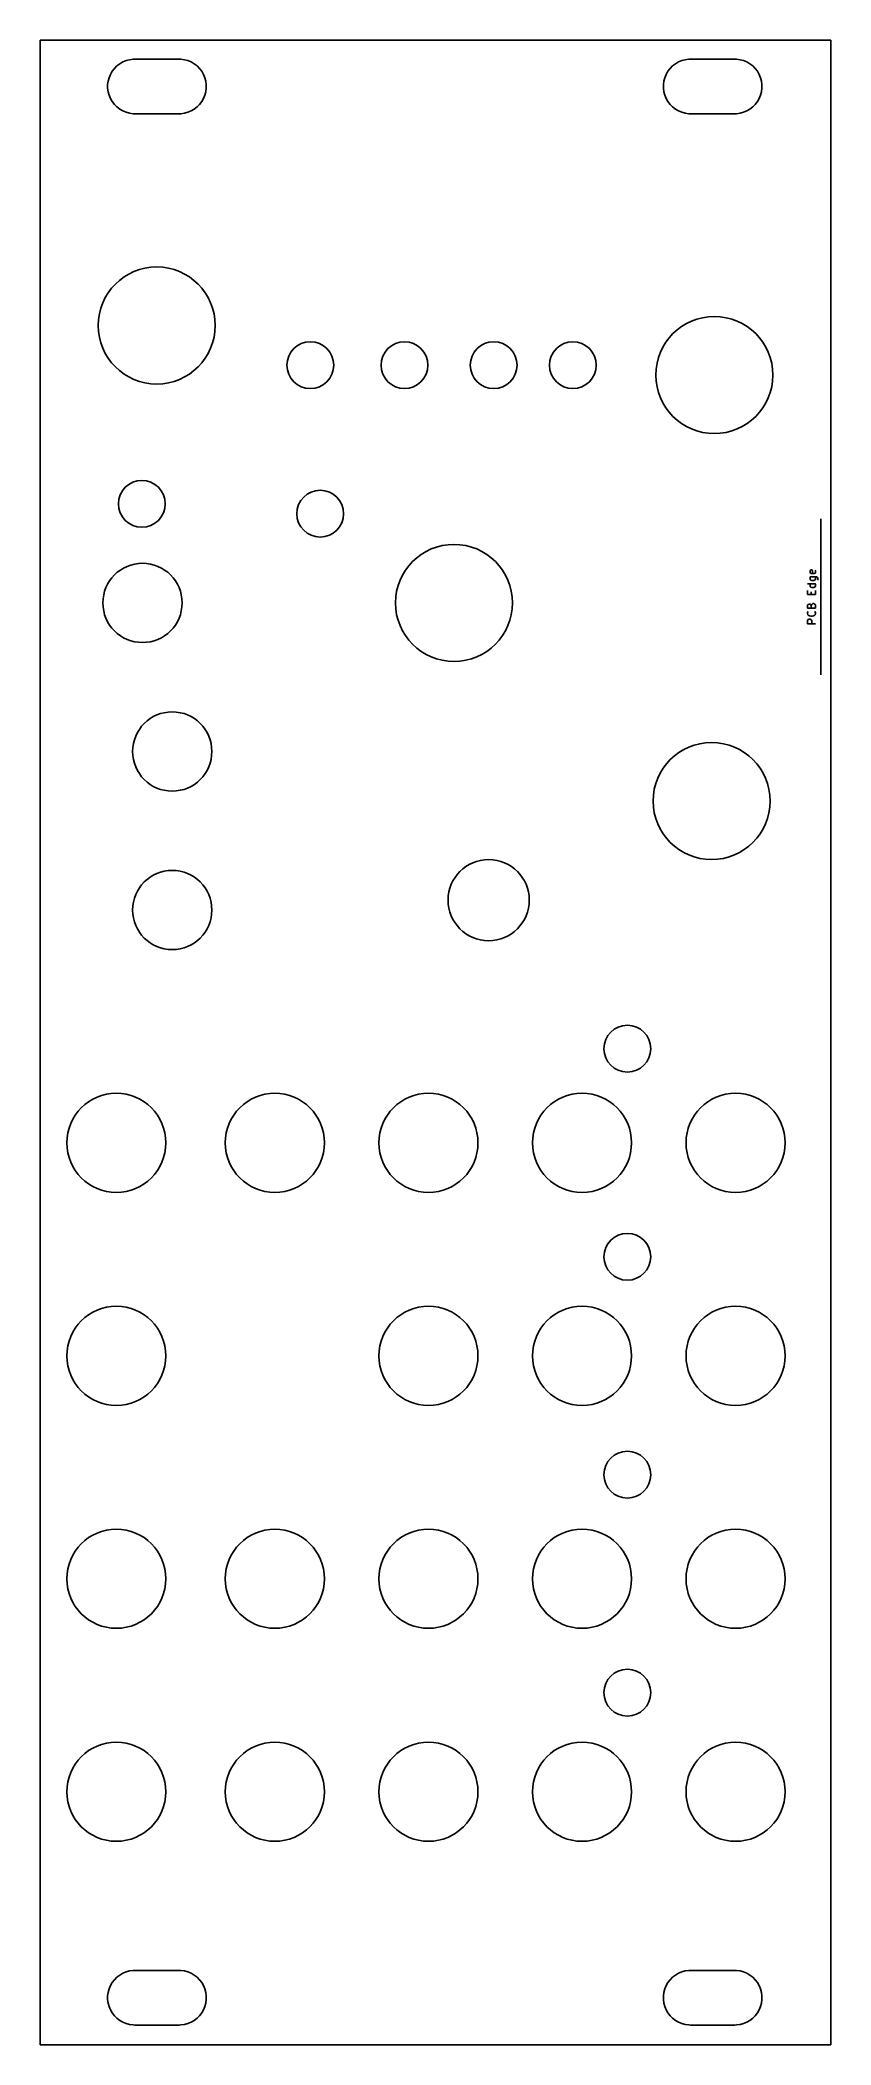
# Model space of a CAD drawing. Header units: millimetres. Extents: x 123 to 173, y -169 to -40.
import ezdxf

# ---------------------------------------------------------------- set-up
doc = ezdxf.new("R2010")
doc.units = ezdxf.units.MM
doc.layers.add('User.Drawings', color=9, linetype='CONTINUOUS', true_color=0xc2c2c2)

msp = doc.modelspace()

# ---------------------------------------------------------------- linework, layer by layer
at = {"layer": 'User.Drawings', "linetype": 'CONTINUOUS'}
for p, q in [((122.7516, -40.23304), (173.4316, -40.23304)), ((122.7516, -168.73304), (122.7516, -40.23304)), ((173.4316, -40.23304), (173.4316, -168.73304)), ((127.258379, -42.430007), (127.372834, -42.231764)), ((127.372834, -42.231764), (127.512186, -42.050157)), ((127.512186, -42.050157), (127.674051, -41.888292)), ((127.674051, -41.888292), (127.855658, -41.74894)), ((127.855658, -41.74894), (128.053901, -41.634485)), ((128.053901, -41.634485), (128.265387, -41.546884)), ((128.265387, -41.546884), (128.486498, -41.487638)), ((128.486498, -41.487638), (128.713451, -41.457759)), ((128.713451, -41.457759), (128.827906, -41.454012)), ((128.827906, -41.454012), (131.657906, -41.454012)), ((131.657906, -41.454012), (131.772361, -41.457759)), ((131.772361, -41.457759), (131.999314, -41.487638)), ((131.999314, -41.487638), (132.220425, -41.546884)), ((132.220425, -41.546884), (132.431911, -41.634485)), ((132.431911, -41.634485), (132.630154, -41.74894)), ((132.630154, -41.74894), (132.811761, -41.888292)), ((132.811761, -41.888292), (132.973626, -42.050157)), ((132.973626, -42.050157), (133.112978, -42.231764)), ((133.112978, -42.231764), (133.227433, -42.430007)), ((162.869633, -42.430007), (162.984088, -42.231764)), ((162.984088, -42.231764), (163.12344, -42.050157)), ((163.12344, -42.050157), (163.285305, -41.888292)), ((163.285305, -41.888292), (163.466912, -41.74894)), ((163.466912, -41.74894), (163.665155, -41.634485)), ((163.665155, -41.634485), (163.876641, -41.546884)), ((163.876641, -41.546884), (164.097752, -41.487638)), ((164.097752, -41.487638), (164.324705, -41.457759)), ((164.324705, -41.457759), (164.43916, -41.454012)), ((164.43916, -41.454012), (167.26916, -41.454012)), ((167.26916, -41.454012), (167.383615, -41.457759)), ((167.383615, -41.457759), (167.610568, -41.487638)), ((167.610568, -41.487638), (167.831679, -41.546884)), ((167.831679, -41.546884), (168.043165, -41.634485)), ((168.043165, -41.634485), (168.241408, -41.74894)), ((168.241408, -41.74894), (168.423015, -41.888292)), ((168.423015, -41.888292), (168.58488, -42.050157)), ((168.58488, -42.050157), (168.724232, -42.231764)), ((168.724232, -42.231764), (168.838687, -42.430007)), ((127.081653, -43.089557), (127.111532, -42.862604)), ((127.081653, -43.318467), (127.081653, -43.089557)), ((127.111532, -43.54542), (127.081653, -43.318467)), ((127.111532, -42.862604), (127.170778, -42.641493)), ((127.170778, -43.766531), (127.111532, -43.54542)), ((127.170778, -42.641493), (127.258379, -42.430007)), ((133.227433, -42.430007), (133.315034, -42.641493)), ((133.315034, -42.641493), (133.37428, -42.862604)), ((133.37428, -43.54542), (133.315034, -43.766531)), ((133.37428, -42.862604), (133.404159, -43.089557)), ((133.404159, -43.318467), (133.37428, -43.54542)), ((133.404159, -43.089557), (133.404159, -43.318467)), ((162.692907, -43.089557), (162.722786, -42.862604)), ((162.692907, -43.318467), (162.692907, -43.089557)), ((162.722786, -43.54542), (162.692907, -43.318467)), ((162.722786, -42.862604), (162.782032, -42.641493)), ((162.782032, -43.766531), (162.722786, -43.54542)), ((162.782032, -42.641493), (162.869633, -42.430007)), ((168.838687, -42.430007), (168.926288, -42.641493)), ((168.926288, -42.641493), (168.985534, -42.862604)), ((168.985534, -43.54542), (168.926288, -43.766531)), ((168.985534, -42.862604), (169.015413, -43.089557)), ((169.015413, -43.318467), (168.985534, -43.54542)), ((169.015413, -43.089557), (169.015413, -43.318467)), ((127.258379, -43.978017), (127.170778, -43.766531)), ((127.372834, -44.17626), (127.258379, -43.978017)), ((127.512186, -44.357867), (127.372834, -44.17626)), ((127.674051, -44.519732), (127.512186, -44.357867)), ((127.855658, -44.659084), (127.674051, -44.519732)), ((128.053901, -44.773539), (127.855658, -44.659084)), ((128.265387, -44.86114), (128.053901, -44.773539)), ((128.486498, -44.920386), (128.265387, -44.86114)), ((128.713451, -44.950265), (128.486498, -44.920386)), ((128.827906, -44.954012), (128.713451, -44.950265)), ((131.657906, -44.954012), (128.827906, -44.954012)), ((131.772361, -44.950265), (131.657906, -44.954012)), ((131.999314, -44.920386), (131.772361, -44.950265)), ((132.220425, -44.86114), (131.999314, -44.920386)), ((132.431911, -44.773539), (132.220425, -44.86114)), ((132.630154, -44.659084), (132.431911, -44.773539)), ((132.811761, -44.519732), (132.630154, -44.659084)), ((132.973626, -44.357867), (132.811761, -44.519732)), ((133.112978, -44.17626), (132.973626, -44.357867)), ((133.227433, -43.978017), (133.112978, -44.17626)), ((133.315034, -43.766531), (133.227433, -43.978017)), ((162.869633, -43.978017), (162.782032, -43.766531)), ((162.984088, -44.17626), (162.869633, -43.978017)), ((163.12344, -44.357867), (162.984088, -44.17626)), ((163.285305, -44.519732), (163.12344, -44.357867)), ((163.466912, -44.659084), (163.285305, -44.519732)), ((163.665155, -44.773539), (163.466912, -44.659084)), ((163.876641, -44.86114), (163.665155, -44.773539)), ((164.097752, -44.920386), (163.876641, -44.86114)), ((164.324705, -44.950265), (164.097752, -44.920386)), ((164.43916, -44.954012), (164.324705, -44.950265)), ((167.26916, -44.954012), (164.43916, -44.954012)), ((167.383615, -44.950265), (167.26916, -44.954012)), ((167.610568, -44.920386), (167.383615, -44.950265)), ((167.831679, -44.86114), (167.610568, -44.920386)), ((168.043165, -44.773539), (167.831679, -44.86114)), ((168.241408, -44.659084), (168.043165, -44.773539)), ((168.423015, -44.519732), (168.241408, -44.659084)), ((168.58488, -44.357867), (168.423015, -44.519732)), ((168.724232, -44.17626), (168.58488, -44.357867)), ((168.838687, -43.978017), (168.724232, -44.17626)), ((168.926288, -43.766531), (168.838687, -43.978017)), ((172.7866, -80.92504), (172.7866, -70.92504)), ((172.104376, -74.258373), (172.128185, -74.210754)), ((172.104376, -74.353611), (172.104376, -74.258373)), ((172.128185, -74.40123), (172.104376, -74.353611)), ((172.128185, -74.210754), (172.175804, -74.186944)), ((172.175804, -74.425039), (172.128185, -74.40123)), ((172.175804, -74.186944), (172.223423, -74.186944)), ((172.36628, -74.425039), (172.175804, -74.425039)), ((172.223423, -74.186944), (172.271042, -74.425039)), ((172.4139, -74.40123), (172.36628, -74.425039)), ((172.4139, -74.210754), (172.437709, -74.258373)), ((172.437709, -74.353611), (172.4139, -74.40123)), ((172.437709, -74.258373), (172.437709, -74.353611)), ((172.437709, -75.091706), (171.937709, -75.091706)), ((171.937709, -75.758373), (171.937709, -75.520278)), ((172.437709, -75.758373), (171.937709, -75.758373)), ((172.104376, -74.639325), (172.509138, -74.639325)), ((172.104376, -74.686944), (172.128185, -74.639325)), ((172.104376, -74.782182), (172.104376, -74.686944)), ((172.128185, -74.829801), (172.104376, -74.782182)), ((172.104376, -75.139325), (172.128185, -75.091706)), ((172.104376, -75.234563), (172.104376, -75.139325)), ((172.128185, -75.282182), (172.104376, -75.234563)), ((172.151995, -74.853611), (172.128185, -74.829801)), ((172.151995, -75.305992), (172.128185, -75.282182)), ((172.199614, -74.87742), (172.151995, -74.853611)), ((172.199614, -75.329801), (172.151995, -75.305992)), ((172.175804, -75.758373), (172.175804, -75.591706)), ((172.342471, -74.87742), (172.199614, -74.87742)), ((172.342471, -75.329801), (172.199614, -75.329801)), ((172.39009, -74.853611), (172.342471, -74.87742)), ((172.39009, -75.305992), (172.342471, -75.329801)), ((172.4139, -74.829801), (172.39009, -74.853611)), ((172.4139, -75.282182), (172.39009, -75.305992)), ((172.4139, -74.639325), (172.437709, -74.686944)), ((172.437709, -74.782182), (172.4139, -74.829801)), ((172.4139, -75.091706), (172.437709, -75.139325)), ((172.437709, -75.234563), (172.4139, -75.282182)), ((172.437709, -74.686944), (172.437709, -74.782182)), ((172.437709, -75.139325), (172.437709, -75.234563)), ((172.437709, -75.520278), (172.437709, -75.758373)), ((172.509138, -74.639325), (172.556757, -74.663135)), ((172.556757, -74.663135), (172.580566, -74.686944)), ((172.580566, -74.686944), (172.604376, -74.734563)), ((172.604376, -74.805992), (172.580566, -74.853611)), ((172.604376, -74.734563), (172.604376, -74.805992)), ((171.937709, -76.472658), (171.961519, -76.425039)), ((171.937709, -76.639325), (171.937709, -76.472658)), ((172.437709, -76.639325), (171.937709, -76.639325)), ((171.937709, -76.948849), (171.961519, -76.87742)), ((171.937709, -76.996468), (171.937709, -76.948849)), ((171.961519, -77.067896), (171.937709, -76.996468)), ((171.961519, -76.425039), (171.985328, -76.40123)), ((171.961519, -76.87742), (171.985328, -76.853611)), ((172.009138, -77.115515), (171.961519, -77.067896)), ((171.985328, -76.40123), (172.032947, -76.37742)), ((172.032947, -76.37742), (172.080566, -76.37742)), ((172.080566, -76.37742), (172.128185, -76.40123)), ((172.128185, -76.40123), (172.151995, -76.425039)), ((172.151995, -76.425039), (172.175804, -76.472658)), ((172.175804, -76.472658), (172.199614, -76.40123)), ((172.175804, -76.472658), (172.175804, -76.639325)), ((172.199614, -76.40123), (172.223423, -76.37742)), ((172.223423, -76.37742), (172.271042, -76.353611)), ((172.271042, -76.353611), (172.342471, -76.353611)), ((172.342471, -76.353611), (172.39009, -76.37742)), ((172.4139, -77.067896), (172.36628, -77.115515)), ((172.39009, -76.37742), (172.4139, -76.40123)), ((172.39009, -76.853611), (172.4139, -76.87742)), ((172.4139, -76.40123), (172.437709, -76.448849)), ((172.4139, -76.87742), (172.437709, -76.948849)), ((172.437709, -76.996468), (172.4139, -77.067896)), ((172.437709, -76.448849), (172.437709, -76.639325)), ((172.437709, -76.948849), (172.437709, -76.996468)), ((171.937709, -77.448849), (171.961519, -77.40123)), ((171.937709, -77.639325), (171.937709, -77.448849)), ((172.437709, -77.639325), (171.937709, -77.639325)), ((171.961519, -77.40123), (171.985328, -77.37742)), ((171.985328, -77.37742), (172.032947, -77.353611)), ((172.056757, -77.139325), (172.009138, -77.115515)), ((172.032947, -77.353611), (172.104376, -77.353611)), ((172.151995, -77.163134), (172.056757, -77.139325)), ((172.104376, -77.353611), (172.151995, -77.37742)), ((172.223423, -77.163134), (172.151995, -77.163134)), ((172.151995, -77.37742), (172.175804, -77.40123)), ((172.175804, -77.40123), (172.199614, -77.448849)), ((172.199614, -77.448849), (172.199614, -77.639325)), ((172.318661, -77.139325), (172.223423, -77.163134)), ((172.36628, -77.115515), (172.318661, -77.139325)), ((127.512186, -164.55377), (127.674051, -164.391905)), ((127.674051, -164.391905), (127.855658, -164.252553)), ((127.855658, -164.252553), (128.053901, -164.138098)), ((128.053901, -164.138098), (128.265387, -164.050497)), ((128.265387, -164.050497), (128.486498, -163.991251)), ((128.486498, -163.991251), (128.713451, -163.961372)), ((128.713451, -163.961372), (128.827906, -163.957625)), ((128.827906, -163.957625), (131.657906, -163.957625)), ((131.657906, -163.957625), (131.772361, -163.961372)), ((131.772361, -163.961372), (131.999314, -163.991251)), ((131.999314, -163.991251), (132.220425, -164.050497)), ((132.220425, -164.050497), (132.431911, -164.138098)), ((132.431911, -164.138098), (132.630154, -164.252553)), ((132.630154, -164.252553), (132.811761, -164.391905)), ((132.811761, -164.391905), (132.973626, -164.55377)), ((163.12344, -164.55377), (163.285305, -164.391905)), ((163.285305, -164.391905), (163.466912, -164.252553)), ((163.466912, -164.252553), (163.665155, -164.138098)), ((163.665155, -164.138098), (163.876641, -164.050497)), ((163.876641, -164.050497), (164.097752, -163.991251)), ((164.097752, -163.991251), (164.324705, -163.961372)), ((164.324705, -163.961372), (164.43916, -163.957625)), ((164.43916, -163.957625), (167.26916, -163.957625)), ((167.26916, -163.957625), (167.383615, -163.961372)), ((167.383615, -163.961372), (167.610568, -163.991251)), ((167.610568, -163.991251), (167.831679, -164.050497)), ((167.831679, -164.050497), (168.043165, -164.138098)), ((168.043165, -164.138098), (168.241408, -164.252553)), ((168.241408, -164.252553), (168.423015, -164.391905)), ((168.423015, -164.391905), (168.58488, -164.55377)), ((127.081653, -165.59317), (127.111532, -165.366217)), ((127.081653, -165.82208), (127.081653, -165.59317)), ((127.111532, -165.366217), (127.170778, -165.145106)), ((127.170778, -165.145106), (127.258379, -164.93362)), ((127.258379, -164.93362), (127.372834, -164.735377)), ((127.372834, -164.735377), (127.512186, -164.55377)), ((132.973626, -164.55377), (133.112978, -164.735377)), ((133.112978, -164.735377), (133.227433, -164.93362)), ((133.227433, -164.93362), (133.315034, -165.145106)), ((133.315034, -165.145106), (133.37428, -165.366217)), ((133.37428, -165.366217), (133.404159, -165.59317)), ((133.404159, -165.59317), (133.404159, -165.82208)), ((162.692907, -165.59317), (162.722786, -165.366217)), ((162.692907, -165.82208), (162.692907, -165.59317)), ((162.722786, -165.366217), (162.782032, -165.145106)), ((162.782032, -165.145106), (162.869633, -164.93362)), ((162.869633, -164.93362), (162.984088, -164.735377)), ((162.984088, -164.735377), (163.12344, -164.55377)), ((168.58488, -164.55377), (168.724232, -164.735377)), ((168.724232, -164.735377), (168.838687, -164.93362)), ((168.838687, -164.93362), (168.926288, -165.145106)), ((168.926288, -165.145106), (168.985534, -165.366217)), ((168.985534, -165.366217), (169.015413, -165.59317)), ((169.015413, -165.59317), (169.015413, -165.82208)), ((127.111532, -166.049033), (127.081653, -165.82208)), ((127.170778, -166.270144), (127.111532, -166.049033)), ((127.258379, -166.48163), (127.170778, -166.270144)), ((127.372834, -166.679873), (127.258379, -166.48163)), ((127.512186, -166.86148), (127.372834, -166.679873)), ((127.674051, -167.023345), (127.512186, -166.86148)), ((127.855658, -167.162697), (127.674051, -167.023345)), ((132.811761, -167.023345), (132.630154, -167.162697)), ((132.973626, -166.86148), (132.811761, -167.023345)), ((133.112978, -166.679873), (132.973626, -166.86148)), ((133.227433, -166.48163), (133.112978, -166.679873)), ((133.315034, -166.270144), (133.227433, -166.48163)), ((133.37428, -166.049033), (133.315034, -166.270144)), ((133.404159, -165.82208), (133.37428, -166.049033)), ((162.722786, -166.049033), (162.692907, -165.82208)), ((162.782032, -166.270144), (162.722786, -166.049033)), ((162.869633, -166.48163), (162.782032, -166.270144)), ((162.984088, -166.679873), (162.869633, -166.48163)), ((163.12344, -166.86148), (162.984088, -166.679873)), ((163.285305, -167.023345), (163.12344, -166.86148)), ((163.466912, -167.162697), (163.285305, -167.023345)), ((168.423015, -167.023345), (168.241408, -167.162697)), ((168.58488, -166.86148), (168.423015, -167.023345)), ((168.724232, -166.679873), (168.58488, -166.86148)), ((168.838687, -166.48163), (168.724232, -166.679873)), ((168.926288, -166.270144), (168.838687, -166.48163)), ((168.985534, -166.049033), (168.926288, -166.270144)), ((169.015413, -165.82208), (168.985534, -166.049033)), ((128.053901, -167.277152), (127.855658, -167.162697)), ((128.265387, -167.364753), (128.053901, -167.277152)), ((128.486498, -167.423999), (128.265387, -167.364753)), ((128.713451, -167.453878), (128.486498, -167.423999)), ((128.827906, -167.457625), (128.713451, -167.453878)), ((131.657906, -167.457625), (128.827906, -167.457625)), ((131.772361, -167.453878), (131.657906, -167.457625)), ((131.999314, -167.423999), (131.772361, -167.453878)), ((132.220425, -167.364753), (131.999314, -167.423999)), ((132.431911, -167.277152), (132.220425, -167.364753)), ((132.630154, -167.162697), (132.431911, -167.277152)), ((163.665155, -167.277152), (163.466912, -167.162697)), ((163.876641, -167.364753), (163.665155, -167.277152)), ((164.097752, -167.423999), (163.876641, -167.364753)), ((164.324705, -167.453878), (164.097752, -167.423999)), ((164.43916, -167.457625), (164.324705, -167.453878)), ((167.26916, -167.457625), (164.43916, -167.457625)), ((167.383615, -167.453878), (167.26916, -167.457625)), ((167.610568, -167.423999), (167.383615, -167.453878)), ((167.831679, -167.364753), (167.610568, -167.423999)), ((168.043165, -167.277152), (167.831679, -167.364753)), ((168.241408, -167.162697), (168.043165, -167.277152)), ((173.4316, -168.73304), (122.7516, -168.73304))]:
    msp.add_line(p, q, dxfattribs=at)
at = {"layer": 'User.Drawings'}
for centre, radius in [((130.226364, -58.52604), 3.75), ((165.962, -61.70104), 3.75), ((140.068864, -61.06604), 1.5), ((146.101364, -61.06604), 1.5), ((151.816364, -61.06604), 1.5), ((156.896364, -61.06604), 1.5), ((129.273864, -69.95604), 1.5), ((140.703864, -70.59104), 1.5), ((149.276364, -76.30604), 3.75), ((129.313864, -76.30604), 2.54), ((131.218864, -85.83104), 2.54), ((165.786364, -89.00604), 3.75), ((131.218864, -95.99104), 2.54), ((151.498864, -95.35604), 2.6), ((160.388864, -104.88104), 1.5), ((127.636854, -110.91354), 3.175), ((137.796854, -110.91354), 3.175), ((147.639354, -110.91354), 3.175), ((157.481854, -110.91354), 3.175), ((167.324354, -110.91354), 3.175), ((160.388864, -118.21604), 1.5), ((127.636854, -124.56604), 3.175), ((147.639354, -124.56604), 3.175), ((157.481854, -124.56604), 3.175), ((167.324354, -124.56604), 3.175), ((160.388864, -132.18604), 1.5), ((127.636854, -138.85354), 3.175), ((137.796854, -138.85354), 3.175), ((147.639354, -138.85354), 3.175), ((157.481854, -138.85354), 3.175), ((167.324354, -138.85354), 3.175), ((160.388864, -146.15604), 1.5), ((127.636854, -152.50604), 3.175), ((137.796854, -152.50604), 3.175), ((147.639354, -152.50604), 3.175), ((157.481854, -152.50604), 3.175), ((167.324354, -152.50604), 3.175)]:
    msp.add_circle(centre, radius, dxfattribs=at)

doc.saveas('drawing.dxf')
